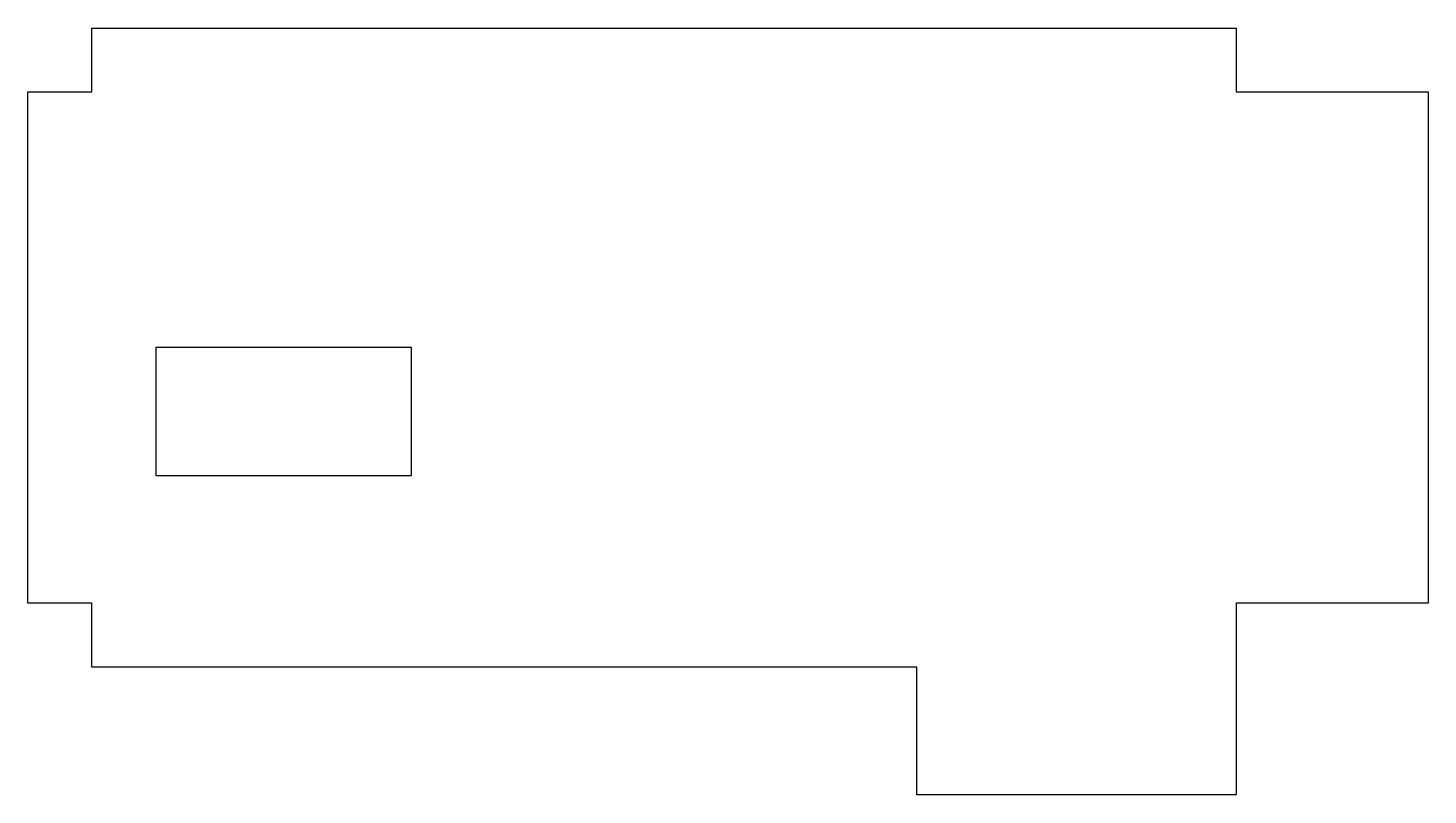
# Model space of a CAD drawing. Header units: millimetres. Extents: x 30 to 140, y -180 to -120.
import ezdxf

# ---------------------------------------------------------------- set-up
doc = ezdxf.new("R2010")
doc.units = ezdxf.units.MM
doc.layers.get('0').update_dxf_attribs({"linetype": 'CONTINUOUS'})

msp = doc.modelspace()

# ---------------------------------------------------------------- linework, layer by layer
for points in [[(100, -170), (35.47, -170), (35.47, -165), (30.47, -165), (30.47, -125), (35.47, -125), (35.47, -120), (125, -120), (125, -125), (140, -125), (140, -165), (125, -165), (125, -180), (100, -180)], [(60.47, -145), (40.47, -145), (40.47, -155), (60.47, -155)]]:
    msp.add_lwpolyline(points, close=True)

doc.saveas('drawing.dxf')
